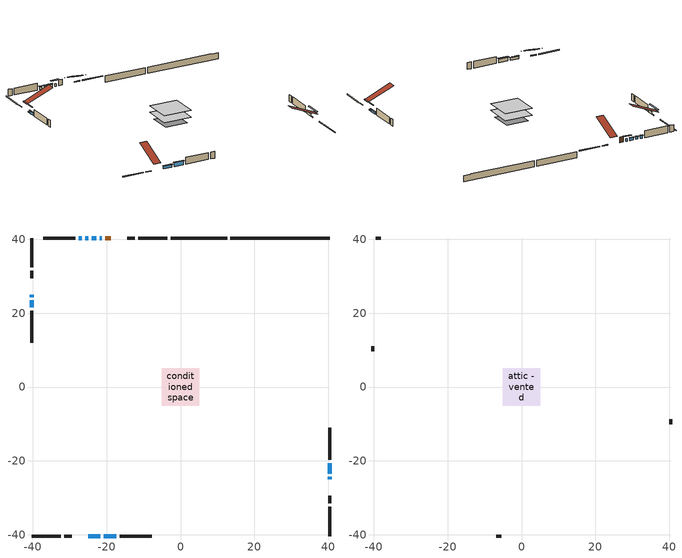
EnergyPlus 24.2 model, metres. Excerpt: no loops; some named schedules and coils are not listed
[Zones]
conditioned space
 floor adiabatic (AdiabaticFloorConstruction): -5.11,-5.11 -5.11,5.11 5.11,5.11 5.11,-5.11 z0.46
 floor foundation (Slab1 construction): -4.06,-4.06 -4.06,4.06 4.06,4.06 4.06,-4.06 z-1.79
 floor foundation (Slab1 construction 1): -3.06,-3.06 -3.06,3.06 3.06,3.06 3.06,-3.06 z-1.79
 wall outside (RimJoist1 construction): -3.55,40.37 -11.44,40.37 / -40.37,-40.37 -32.48,-40.37 / -40.37,40.37 -40.37,32.48 / 40.37,-40.37 40.37,-32.48 z0.46:0.76
 wall outside (RimJoist2 construction): -12.37,40.37 -14.42,40.37 / -31.55,-40.37 -29.5,-40.37 / -40.37,31.55 -40.37,29.5 / 40.37,-31.55 40.37,-29.5 z0.46:0.76
 wall outside (AdiabaticWallConstruction 1): -18.94,40.37 -20.37,40.37 z0.46:2.49
 wall outside (AdiabaticWallConstruction): -21.29,40.37 -21.91,40.37 / -24.98,-40.37 -21.78,-40.37 / -22.83,40.37 -24.05,40.37 / -24.98,40.37 -25.8,40.37 / -26.72,40.37 -27.54,40.37 / -40.37,23.45 -40.37,21.62 z0.46:1.38; -20.86,-40.37 -17.35,-40.37 z0.46:1.83; 40.37,-24.99 40.37,-24.37 / -40.37,24.99 -40.37,24.37 z0.46:0.79; 40.37,-23.45 40.37,-20.65 z0.46:1.21
 wall outside (Wall1 construction): -28.47,40.37 -37.14,40.37 / -16.42,-40.37 -7.75,-40.37 / -40.37,20.69 -40.37,12.01 / 40.37,-19.72 40.37,-11.05 z0.46:2.9
 wall foundation (FoundationWall1 construction): 13.55,40.37,-1.79 13.55,40.37,0.46 37.69,40.37,0.46 37.69,40.37,0.31 40.37,40.37,0.31 40.37,40.37,-1.79
 wall foundation (FoundationWall2 construction): 12.62,40.37 -2.62,40.37 z-1.79:0.46
 window (WindowConstruction 7): -21.29,40.37 -21.9,40.37 z0.46:1.37
 window (WindowConstruction 5): -24.98,-40.37 -21.78,-40.37 z0.46:1.37
 window (WindowConstruction 6): -20.85,-40.37 -17.35,-40.37 z0.46:1.83
 window (WindowConstruction 8): 40.37,-24.98 40.37,-24.37 z0.46:0.79
 window (WindowConstruction 9): -40.37,24.98 -40.37,24.37 z0.46:0.79
 window (WindowConstruction): 40.37,-23.45 40.37,-20.65 z0.46:1.21
 window (WindowConstruction 1): -22.83,40.37 -24.05,40.37 z0.46:1.37
 window (WindowConstruction 2): -24.98,40.37 -25.79,40.37 z0.46:1.37
 window (WindowConstruction 3): -26.72,40.37 -27.54,40.37 z0.46:1.37
 window (WindowConstruction 4): -40.37,23.45 -40.37,21.62 z0.46:1.37
 door (Door): -18.94,40.37 -20.37,40.37 z0.46:2.49
 ceiling adiabatic (AdiabaticFloorConstruction): 5.11,-5.11 5.11,5.11 -5.11,5.11 -5.11,-5.11 z0.46
attic - vented
 floor to conditioned space (Floor1 construction Reversed): -5.11,-5.11 -5.11,5.11 5.11,5.11 5.11,-5.11 z2.9
 wall outside (Wall3 construction): -38.07,40.37 -39.44,40.37 / -6.82,-40.37 -5.45,-40.37 / -40.37,11.08 -40.37,9.72 / 40.37,-10.12 40.37,-8.75 z0.46:2.9
 roof outside (Roof1 construction): -18.01,40.37,2.9 -18.01,30.54,6.99 -15.35,30.54,6.99 -15.35,40.37,2.9; -25.91,-40.37,2.9 -25.91,-30.54,6.99 -28.57,-30.54,6.99 -28.57,-40.37,2.9; -40.37,25.91,2.9 -30.54,25.91,6.99 -30.54,28.57,6.99 -40.37,28.57,2.9; 40.37,-25.91,2.9 30.54,-25.91,6.99 30.54,-28.57,6.99 40.37,-28.57,2.9
shading: -23.12,40.37 -20.08,40.37 -20.08,40.98 -23.12,40.98 z2.59; -21.58,-40.37 -25.19,-40.37 -25.19,-40.78 -21.58,-40.78 z1.58; -17.15,-40.37 -21.06,-40.37 -21.06,-40.78 -17.15,-40.78 z2.03; 40.37,-21.74 40.37,-27.61 40.78,-27.61 40.78,-21.74 z3.42; -40.37,21.74 -40.37,27.61 -40.78,27.61 -40.78,21.74 z3.42; 40.37,-20.45 40.37,-23.65 40.78,-23.65 40.78,-20.45 z1.41; -24.25,40.37 -22.63,40.37 -22.63,40.78 -24.25,40.78 z1.58; -26,40.37 -24.78,40.37 -24.78,40.78 -26,40.78 z1.58; -27.74,40.37 -26.52,40.37 -26.52,40.78 -27.74,40.78 z1.58; -40.37,21.42 -40.37,23.65 -40.78,23.65 -40.78,21.42 z1.58
[Building]
Building 1: Terrain=Suburbs
[Site:Location]
Wiarton AP_ON: Latitude {deg}=44.74; Longitude {deg}=-81.11; Time Zone {hr}=-5; Elevation {m}=222; Keep Site Location Information=Yes
[Site:GroundTemperature:Shallow]
2.94744, 1.01235, 0.85738, 1.77568, 5.46213, 9.13142, 12.3125, 14.3276, 14.4988, 12.8598, 9.75989, 6.20317
[Site:WaterMainsTemperature]
Calculation Method=Schedule; Temperature Schedule=mains temperature schedule
[Material] Roughness=Rough; Thermal Absorptance=0.9
Name | Thickness {m} | Conductivity {W/m-K} | Density {kg/m3} | Specific Heat {J/kg-K} | Solar Absorptance | Visible Absorptance
asphalt or fiberglass shingles | 0.00635 | 0.162714 | 1121.4 | 1465.45 | 0.4 | 0.4
ceiling loosefill ins | 0.169333 | 0.0480833 | 16.02 | 1046.75 | 0.7 | 0.7
ceiling stud and cavity | 0.1397 | 1.03031 | 65.682 | 1177.47 | 0.7 | 0.7
concrete 4.0 in. | 0.1016 | 1.803125 | 2242.8 | 837.4 | 0.7 | 0.7
concrete 8.0 in. | 0.2032 | 1.803125 | 2242.8 | 837.4 | 0.7 | 0.7
door material | 0.04445 | 0.053851 | 512.64 | 1214.23 | 0.7 | 0.7
exterior vertical ins | 0.0221917 | 0.029427 | 32.04 | 1214.23 | 0.7 | 0.7
floor covering | 0.0127 | 0.0433444 | 54.468 | 1339.84 | 0.6 | 0.6
floor rigid ins; wall rigid ins | 0.512978 | 0.029427 | 32.04 | 1214.23 | 0.7 | 0.7
floor stud and cavity | 0.1397 | 1.75129 | 37.0049 | 1207.88 | 0.7 | 0.7
furniture material conditioned space 1 | 0.1524 | 0.115458 | 640.8 | 1214.23 | 0.6 | 0.6
gypsum board | 0.0127 | 0.160291 | 801 | 837.4 | 0.6 | 0.6
gypsum board 1 | 0.0127 | 0.160291 | 801 | 837.4 | 0.7 | 0.7
osb sheathing 0.5 in. | 0.0127 | 0.115458 | 512.64 | 1214.23 | 0.7 | 0.7
osb sheathing 0.75 in. | 0.01905 | 0.115458 | 512.64 | 1214.23 | 0.7 | 0.7
osb sheathing 2.0 in. | 0.0508 | 0.115458 | 512.64 | 1214.23 | 0.7 | 0.7
rim joist stud and cavity | 0.0508 | 0.0294815 | 125.044 | 1163.47 | 0.6 | 0.6
rim joist stud and cavity 1 | 0.0508 | 0.0296025 | 125.044 | 1163.47 | 0.6 | 0.6
wall stud and cavity | 0.1397 | 0.158996 | 139.0536 | 1170.24 | 0.7 | 0.7
wall stud and cavity 1 | 0.0889 | 6.9971 | 50.32683 | 1063.81 | 0.6 | 0.6
wall stud and cavity 2 | 0.0889 | 0.380278 | 52.3479 | 1209.89 | 0.7 | 0.7
wall stud and cavity 3 | 0.0889 | 0.391764 | 83.0341 | 1211.67 | 0.7 | 0.7
wood siding | 0.0254 | 0.102417 | 544.68 | 1172.36 | 0.4 | 0.4
wood siding 1 | 0.00254 | 0.102417 | 544.68 | 1172.36 | 0.4 | 0.4
wood siding 2; wood siding 3; wood siding 4 | 0.0254 | 0.102417 | 544.68 | 1172.36 | 0.7 | 0.7
[WindowMaterial:SimpleGlazingSystem]
Name | U-Factor {W/m2-K} | Solar Heat Gain Coefficient
WindowMaterial | 2.97868 | 0.61
WindowMaterial 1 | 1.887935 | 0.53
WindowMaterial 2 | 2.14572 | 0.46
WindowMaterial 3 | 2.95767 | 0.63
WindowMaterial 4 | 2.95767 | 0.53
WindowMaterial 5 | 2.04408 | 0.53
WindowMaterial 6 | 2.83843 | 0.53
WindowMaterial 7 | 6.74774 | 0.74
WindowMaterial 8 | 4.391933 | 0.49
[Construction]
AdiabaticFloorConstruction: floor stud and cavity, floor rigid ins, osb sheathing 0.75 in., floor covering
AdiabaticWallConstruction: wood siding 3, wall rigid ins, wall stud and cavity 2, gypsum board
AdiabaticWallConstruction 1: wood siding 4, wall rigid ins, wall stud and cavity 2, gypsum board
Door: door material
Floor1 construction Reversed: gypsum board, ceiling stud and cavity, ceiling loosefill ins
FoundationWall1 construction: concrete 8.0 in.
FoundationWall2 construction: concrete 8.0 in., gypsum board 1
furniture construction conditioned space 1: furniture material conditioned space 1
PartitionWallConstruction: gypsum board, wall stud and cavity 3, gypsum board
RimJoist1 construction: wood siding 2, osb sheathing 2.0 in., rim joist stud and cavity
RimJoist2 construction: wood siding 2, osb sheathing 2.0 in., rim joist stud and cavity 1
Roof1 construction: asphalt or fiberglass shingles
Slab1 construction; Slab1 construction 1: concrete 4.0 in.
Wall1 construction: wood siding, osb sheathing 0.5 in., wall stud and cavity, gypsum board
Wall3 construction: wood siding 1, wall stud and cavity 1
WindowConstruction: WindowMaterial
WindowConstruction 1: WindowMaterial 1
WindowConstruction 2: WindowMaterial 2
WindowConstruction 3: WindowMaterial 3
WindowConstruction 4: WindowMaterial 4
WindowConstruction 5: WindowMaterial 5
WindowConstruction 6: WindowMaterial 6
WindowConstruction 7: WindowMaterial 7
WindowConstruction 8; WindowConstruction 9: WindowMaterial 8
[Zone] Multiplier=1; Part of Total Floor Area=Yes
Name | Volume {m3}
attic - vented | 68.4975
conditioned space | 515.1
[Space]
Name | Zone | Volume {m3}
attic - vented 1 | attic - vented | 68.4975
conditioned space 1 | conditioned space | 515.1
[ZoneInfiltration:EffectiveLeakageArea]
infil attic - vented 1: Zone or Space=attic - vented 1; Schedule=Always On Discrete; Effective Air Leakage Area {cm2}=4400.84; Stack Coefficient=0.000454159; Wind Coefficient=1.43987e-05
[ZoneMixing]
whole house fan mix: Zone or Space=attic - vented; Schedule=Always On Continuous; Design Flow Rate Calculation Method=Flow/Zone; Design Flow Rate {m3/s}=0; Source Zone or Space=conditioned space
[SurfaceProperty:ExposedFoundationPerimeter] Exposed Perimeter Calculation Method=TotalExposedPerimeter
Name | Total Exposed Perimeter {m}
Slab1 | 26.822
Slab1 1 | 15.24
[InternalMass] Zone or ZoneList=conditioned space; Space or SpaceList=conditioned space 1
Name | Construction | Surface Area {m2}
furniture mass conditioned space 1 | furniture construction conditioned space 1 | 83.0881
partition wall mass | PartitionWallConstruction | 207.72
[Lights]
interior lighting: Zone or ZoneList or Space or SpaceList=conditioned space 1; Schedule=interior lighting schedule; Design Level Calculation Method=LightingLevel; Lighting Level {W}=343.2; Return Air Fraction=0; Fraction Radiant=0.6; Fraction Visible=0.2; Fraction Replaceable=1
[People]
occupants: Zone or ZoneList or Space or SpaceList=conditioned space 1; Number of People Schedule=occupants schedule; Number of People Calculation Method=People; Number of People=3; Fraction Radiant=0.314171; Sensible Heat Fraction=0.56303; Activity Level Schedule=occupants activity schedule; Carbon Dioxide Generation Rate {m3/s-W}=0; Enable ASHRAE 55 Comfort Warnings=No; Mean Radiant Temperature Calculation Type=EnclosureAveraged
[ElectricEquipment] Zone or ZoneList or Space or SpaceList=conditioned space 1; Design Level Calculation Method=EquipmentLevel
Name | Schedule | Design Level {W} | Fraction Latent | Fraction Radiant | Fraction Lost
clothes dryer | clothes dryer schedule | 140.772 | 0.015 | 0.081 | 0.85
clothes washer | clothes washer schedule | 32.1985 | 0.03 | 0.162 | 0.7
cooking range | cooking range schedule | 215.147 | 0.08 | 0.432 | 0.2
dishwasher | dishwasher schedule | 66.8632 | 0.3 | 0.18 | 0.4
fridge | fridge schedule | 72.9452 | 0 | 0.6 | 0
mech vent house fan | mech vent house fan schedule | 0 | 0 | 0 | 1
mech vent house fan cfis | mech vent house fan cfis schedule | 0 | 0 | 0 | 0
misc plug loads | misc plug loads schedule | 494.7 | 0.045 | 0.513 | 0.1
whole house fan | Always On Discrete | 0 | 0 | 0 | 1
[OtherEquipment] Zone or ZoneList or Space or SpaceList=conditioned space 1; Design Level Calculation Method=EquipmentLevel
Name | Fuel Type | Schedule | Design Level {W} | Fraction Latent | Fraction Radiant | Fraction Lost
clothes dryer 1 | Electricity | clothes dryer schedule | 0 | 0.015 | 0.081 | 0.85
cooking range 1 | Electricity | cooking range schedule | 0 | 0.08 | 0.432 | 0.2
general water use latent | None | general water use schedule | 62.594 | 1 | 0 | 0
general water use sensible | None | general water use schedule | -61.6891 | 0 | 0.6 | 0
mech vent house fan latent load | None | Always On Discrete | 0 | 1 | 0 | 0
mech vent house fan sensible load | None | Always On Discrete | 0 | 0 | 0 | 0
water heater energy adjustment1 | Electricity | Always On Discrete | 0.01 | 0 | 0 | 1
[ZoneInfiltration:DesignFlowRate] Zone or ZoneList or Space or SpaceList=conditioned space 1; Schedule=Always On Discrete; Design Flow Rate Calculation Method=Flow/Zone; Design Flow Rate {m3/s}=0
infil flow; natural vent flow; whole house fan flow
[ZoneControl:Thermostat]
conditioned space Thermostat: Zone or ZoneList=conditioned space; Control Type Schedule=conditioned space Thermostat Schedule; Control 1=conditioned space temperature setpoint; Temperature Difference Between Cutout And Setpoint {deltaC}=0
[ThermostatSetpoint:DualSetpoint]
conditioned space temperature setpoint: Heating Setpoint Temperature Schedule=heating setpoint; Cooling Setpoint Temperature Schedule=cooling setpoint
[AirLoopHVAC:UnitarySystem]
unit heater unitary system: Control Type=Load; Controlling Zone or Thermostat Location=conditioned space; Dehumidification Control Type=None; Availability Schedule=Always On Discrete; Supply Fan=unit heater supply fan; Fan Placement=BlowThrough; Supply Air Fan Operating Mode Schedule=unit heater auto fan schedule; Heating Coil=unit heater htg coil; DX Heating Coil Sizing Ratio=1; Use DOAS DX Cooling Coil=No; Minimum Supply Air Temperature {C}=2; Latent Load Control=SensibleOnlyLoadControl; Cooling Supply Air Flow Rate Method=None; Heating Supply Air Flow Rate Method=SupplyAirFlowRate; Heating Supply Air Flow Rate {m3/s}=0.00141584; No Load Supply Air Flow Rate Method=SupplyAirFlowRate; No Load Supply Air Flow Rate {m3/s}=0; No Load Supply Air Flow Rate Control Set To Low Speed=Yes; Maximum Supply Air Temperature {C}=48.8889; Maximum Outdoor Dry-Bulb Temperature for Supplemental Heater Operation {C}=21; Ancillary On-Cycle Electric Power {W}=0; Ancillary Off-Cycle Electric Power {W}=0
[Zone equipment]
conditioned space: electric baseboard, unit heater unitary system
[Foundation:Kiva] Initial Indoor Air Temperature {C}=18; Wall Height Above Grade {m}=0.460004; Wall Depth Below Slab {m}=0.2032
Name | Custom Block Material Name 1 | Custom Block Depth 1 {m} | Custom Block X Position 1 {m} | Custom Block Z Position 1 {m}
Foundation Kiva 1
Foundation Kiva 2 | exterior vertical ins | 2.25 | 0.2159 | 0
[Foundation:Kiva:Settings]
Soil Conductivity {W/m-K}=0.849921; Soil Density {kg/m3}=1842.3; Soil Specific Heat {J/kg-K}=418.7; Ground Solar Absorptivity=0.9; Ground Thermal Absorptivity=0.9; Ground Surface Roughness {m}=0.03; Far-Field Width {m}=40; Deep-Ground Boundary Condition=ZeroFlux; Deep-Ground Depth {m}=40; Minimum Cell Dimension {m}=0.2; Maximum Cell Growth Coefficient=3; Simulation Timestep=Timestep
[Exterior:Lights]
exterior lighting: Schedule=exterior lighting schedule; Design Level {W}=75.6
[EnergyManagementSystem:Sensor] Output:Variable or Output:Meter Index Key=conditioned space
Name | Output:Variable or Output:Meter
conditioned_space_clg_unmet_s | Zone Cooling Setpoint Not Met Time
conditioned_space_htg_unmet_s | Zone Heating Setpoint Not Met Time
fridge_tin_s; tin_s; tin_s_1 | Zone Mean Air Temperature
tout_s | Zone Outdoor Air Drybulb Temperature
win_s | Zone Air Humidity Ratio
[Schedule:Constant]
Name | Hourly Value
Always On Continuous; mech vent house fan schedule; mech vent house fan cfis schedule; Always On Discrete | 1
occupants activity schedule | 117.228
fridge schedule; unit heater auto fan schedule | 0
[Schedule:Week:Daily]
interior lighting schedule Week Rule - Jan1-Jan27: interior lighting schedule day, interior lighting schedule day, interior lighting schedule day, interior lighting schedule day, interior lighting schedule day, interior lighting schedule day, interior lighting schedule day, interior lighting schedule default day, interior lighting schedule default day, interior lighting schedule default day, interior lighting schedule default day, interior lighting schedule default day
interior lighting schedule Week Rule - Jan28-Feb3: interior lighting schedule day, interior lighting schedule day, interior lighting schedule day, interior lighting schedule day, interior lighting schedule day 1, interior lighting schedule day 1, interior lighting schedule day 1, interior lighting schedule default day, interior lighting schedule default day, interior lighting schedule default day, interior lighting schedule default day, interior lighting schedule default day
interior lighting schedule Week Rule - Feb4-Feb24: interior lighting schedule day 1, interior lighting schedule day 1, interior lighting schedule day 1, interior lighting schedule day 1, interior lighting schedule day 1, interior lighting schedule day 1, interior lighting schedule day 1, interior lighting schedule default day, interior lighting schedule default day, interior lighting schedule default day, interior lighting schedule default day, interior lighting schedule default day
interior lighting schedule Week Rule - Feb25-Mar3: interior lighting schedule day 1, interior lighting schedule day 1, interior lighting schedule day 1, interior lighting schedule day 1, interior lighting schedule day 2, interior lighting schedule day 2, interior lighting schedule day 2, interior lighting schedule default day, interior lighting schedule default day, interior lighting schedule default day, interior lighting schedule default day, interior lighting schedule default day
interior lighting schedule Week Rule - Mar4-Mar31: interior lighting schedule day 2, interior lighting schedule day 2, interior lighting schedule day 2, interior lighting schedule day 2, interior lighting schedule day 2, interior lighting schedule day 2, interior lighting schedule day 2, interior lighting schedule default day, interior lighting schedule default day, interior lighting schedule default day, interior lighting schedule default day, interior lighting schedule default day
interior lighting schedule Week Rule - Apr1-Apr28: interior lighting schedule day 3, interior lighting schedule day 3, interior lighting schedule day 3, interior lighting schedule day 3, interior lighting schedule day 3, interior lighting schedule day 3, interior lighting schedule day 3, interior lighting schedule default day, interior lighting schedule default day, interior lighting schedule default day, interior lighting schedule default day, interior lighting schedule default day
interior lighting schedule Week Rule - Apr29-May5: interior lighting schedule day 3, interior lighting schedule day 3, interior lighting schedule day 4, interior lighting schedule day 4, interior lighting schedule day 4, interior lighting schedule day 4, interior lighting schedule day 4, interior lighting schedule default day, interior lighting schedule default day, interior lighting schedule default day, interior lighting schedule default day, interior lighting schedule default day
interior lighting schedule Week Rule - May6-May26: interior lighting schedule day 4, interior lighting schedule day 4, interior lighting schedule day 4, interior lighting schedule day 4, interior lighting schedule day 4, interior lighting schedule day 4, interior lighting schedule day 4, interior lighting schedule default day, interior lighting schedule default day, interior lighting schedule default day, interior lighting schedule default day, interior lighting schedule default day
interior lighting schedule Week Rule - May27-Jun2: interior lighting schedule day 4, interior lighting schedule day 4, interior lighting schedule day 4, interior lighting schedule day 4, interior lighting schedule day 4, interior lighting schedule day 5, interior lighting schedule day 5, interior lighting schedule default day, interior lighting schedule default day, interior lighting schedule default day, interior lighting schedule default day, interior lighting schedule default day
interior lighting schedule Week Rule - Jun3-Jun30: interior lighting schedule day 5, interior lighting schedule day 5, interior lighting schedule day 5, interior lighting schedule day 5, interior lighting schedule day 5, interior lighting schedule day 5, interior lighting schedule day 5, interior lighting schedule default day, interior lighting schedule default day, interior lighting schedule default day, interior lighting schedule default day, interior lighting schedule default day
interior lighting schedule Week Rule - Jul1-Jul28: interior lighting schedule day 6, interior lighting schedule day 6, interior lighting schedule day 6, interior lighting schedule day 6, interior lighting schedule day 6, interior lighting schedule day 6, interior lighting schedule day 6, interior lighting schedule default day, interior lighting schedule default day, interior lighting schedule default day, interior lighting schedule default day, interior lighting schedule default day
interior lighting schedule Week Rule - Jul29-Aug4: interior lighting schedule day 6, interior lighting schedule day 6, interior lighting schedule day 6, interior lighting schedule day 7, interior lighting schedule day 7, interior lighting schedule day 7, interior lighting schedule day 7, interior lighting schedule default day, interior lighting schedule default day, interior lighting schedule default day, interior lighting schedule default day, interior lighting schedule default day
interior lighting schedule Week Rule - Aug5-Aug25: interior lighting schedule day 7, interior lighting schedule day 7, interior lighting schedule day 7, interior lighting schedule day 7, interior lighting schedule day 7, interior lighting schedule day 7, interior lighting schedule day 7, interior lighting schedule default day, interior lighting schedule default day, interior lighting schedule default day, interior lighting schedule default day, interior lighting schedule default day
interior lighting schedule Week Rule - Aug26-Sep1: interior lighting schedule day 7, interior lighting schedule day 7, interior lighting schedule day 7, interior lighting schedule day 7, interior lighting schedule day 7, interior lighting schedule day 7, interior lighting schedule day 8, interior lighting schedule default day, interior lighting schedule default day, interior lighting schedule default day, interior lighting schedule default day, interior lighting schedule default day
interior lighting schedule Week Rule - Sep2-Sep29: interior lighting schedule day 8, interior lighting schedule day 8, interior lighting schedule day 8, interior lighting schedule day 8, interior lighting schedule day 8, interior lighting schedule day 8, interior lighting schedule day 8, interior lighting schedule default day, interior lighting schedule default day, interior lighting schedule default day, interior lighting schedule default day, interior lighting schedule default day
interior lighting schedule Week Rule - Sep30-Oct6: interior lighting schedule day 8, interior lighting schedule day 9, interior lighting schedule day 9, interior lighting schedule day 9, interior lighting schedule day 9, interior lighting schedule day 9, interior lighting schedule day 9, interior lighting schedule default day, interior lighting schedule default day, interior lighting schedule default day, interior lighting schedule default day, interior lighting schedule default day
interior lighting schedule Week Rule - Oct7-Oct27: interior lighting schedule day 9, interior lighting schedule day 9, interior lighting schedule day 9, interior lighting schedule day 9, interior lighting schedule day 9, interior lighting schedule day 9, interior lighting schedule day 9, interior lighting schedule default day, interior lighting schedule default day, interior lighting schedule default day, interior lighting schedule default day, interior lighting schedule default day
interior lighting schedule Week Rule - Oct28-Nov3: interior lighting schedule day 9, interior lighting schedule day 9, interior lighting schedule day 9, interior lighting schedule day 9, interior lighting schedule day 10, interior lighting schedule day 10, interior lighting schedule day 10, interior lighting schedule default day, interior lighting schedule default day, interior lighting schedule default day, interior lighting schedule default day, interior lighting schedule default day
interior lighting schedule Week Rule - Nov4-Nov24: interior lighting schedule day 10, interior lighting schedule day 10, interior lighting schedule day 10, interior lighting schedule day 10, interior lighting schedule day 10, interior lighting schedule day 10, interior lighting schedule day 10, interior lighting schedule default day, interior lighting schedule default day, interior lighting schedule default day, interior lighting schedule default day, interior lighting schedule default day
interior lighting schedule Week Rule - Nov25-Dec1: interior lighting schedule day 10, interior lighting schedule day 10, interior lighting schedule day 10, interior lighting schedule day 10, interior lighting schedule day 10, interior lighting schedule day 10, interior lighting schedule day 11, interior lighting schedule default day, interior lighting schedule default day, interior lighting schedule default day, interior lighting schedule default day, interior lighting schedule default day
interior lighting schedule Week Rule - Dec2-Dec31: interior lighting schedule day 11, interior lighting schedule day 11, interior lighting schedule day 11, interior lighting schedule day 11, interior lighting schedule day 11, interior lighting schedule day 11, interior lighting schedule day 11, interior lighting schedule default day, interior lighting schedule default day, interior lighting schedule default day, interior lighting schedule default day, interior lighting schedule default day
occupants schedule Week Rule - Jan1-Dec31: occupants schedule day, occupants schedule day, occupants schedule day, occupants schedule day, occupants schedule day, occupants schedule day, occupants schedule day, occupants schedule default day, occupants schedule default day, occupants schedule default day, occupants schedule default day, occupants schedule default day
clothes dryer schedule Week Rule - Jan1-Dec31: clothes dryer schedule day, clothes dryer schedule day, clothes dryer schedule day, clothes dryer schedule day, clothes dryer schedule day, clothes dryer schedule day, clothes dryer schedule day, clothes dryer schedule default day, clothes dryer schedule default day, clothes dryer schedule default day, clothes dryer schedule default day, clothes dryer schedule default day
clothes washer schedule Week Rule - Jan1-Dec31: clothes washer schedule day, clothes washer schedule day, clothes washer schedule day, clothes washer schedule day, clothes washer schedule day, clothes washer schedule day, clothes washer schedule day, clothes washer schedule default day, clothes washer schedule default day, clothes washer schedule default day, clothes washer schedule default day, clothes washer schedule default day
cooking range schedule Week Rule - Jan1-Dec31: cooking range schedule day, cooking range schedule day, cooking range schedule day, cooking range schedule day, cooking range schedule day, cooking range schedule day, cooking range schedule day, cooking range schedule default day, cooking range schedule default day, cooking range schedule default day, cooking range schedule default day, cooking range schedule default day
dishwasher schedule Week Rule - Jan1-Dec31: dishwasher schedule day, dishwasher schedule day, dishwasher schedule day, dishwasher schedule day, dishwasher schedule day, dishwasher schedule day, dishwasher schedule day, dishwasher schedule default day, dishwasher schedule default day, dishwasher schedule default day, dishwasher schedule default day, dishwasher schedule default day
misc plug loads schedule Week Rule - Jan1-Dec31: misc plug loads schedule day, misc plug loads schedule day, misc plug loads schedule day, misc plug loads schedule day, misc plug loads schedule day, misc plug loads schedule day, misc plug loads schedule day, misc plug loads schedule default day, misc plug loads schedule default day, misc plug loads schedule default day, misc plug loads schedule default day, misc plug loads schedule default day
general water use schedule Week Rule - Jan1-Dec31: general water use schedule day, general water use schedule day, general water use schedule day, general water use schedule day, general water use schedule day, general water use schedule day, general water use schedule day, general water use schedule default day, general water use schedule default day, general water use schedule default day, general water use schedule default day, general water use schedule default day
exterior lighting schedule Week Rule - Jan1-Jan27: exterior lighting schedule day, exterior lighting schedule day, exterior lighting schedule day, exterior lighting schedule day, exterior lighting schedule day, exterior lighting schedule day, exterior lighting schedule day, exterior lighting schedule default day, exterior lighting schedule default day, exterior lighting schedule default day, exterior lighting schedule default day, exterior lighting schedule default day
exterior lighting schedule Week Rule - Jan28-Feb3: exterior lighting schedule day, exterior lighting schedule day, exterior lighting schedule day, exterior lighting schedule day, exterior lighting schedule day 1, exterior lighting schedule day 1, exterior lighting schedule day 1, exterior lighting schedule default day, exterior lighting schedule default day, exterior lighting schedule default day, exterior lighting schedule default day, exterior lighting schedule default day
exterior lighting schedule Week Rule - Feb4-Feb24: exterior lighting schedule day 1, exterior lighting schedule day 1, exterior lighting schedule day 1, exterior lighting schedule day 1, exterior lighting schedule day 1, exterior lighting schedule day 1, exterior lighting schedule day 1, exterior lighting schedule default day, exterior lighting schedule default day, exterior lighting schedule default day, exterior lighting schedule default day, exterior lighting schedule default day
exterior lighting schedule Week Rule - Feb25-Mar3: exterior lighting schedule day 1, exterior lighting schedule day 1, exterior lighting schedule day 1, exterior lighting schedule day 1, exterior lighting schedule day 2, exterior lighting schedule day 2, exterior lighting schedule day 2, exterior lighting schedule default day, exterior lighting schedule default day, exterior lighting schedule default day, exterior lighting schedule default day, exterior lighting schedule default day
exterior lighting schedule Week Rule - Mar4-Mar31: exterior lighting schedule day 2, exterior lighting schedule day 2, exterior lighting schedule day 2, exterior lighting schedule day 2, exterior lighting schedule day 2, exterior lighting schedule day 2, exterior lighting schedule day 2, exterior lighting schedule default day, exterior lighting schedule default day, exterior lighting schedule default day, exterior lighting schedule default day, exterior lighting schedule default day
exterior lighting schedule Week Rule - Apr1-Apr28: exterior lighting schedule day 3, exterior lighting schedule day 3, exterior lighting schedule day 3, exterior lighting schedule day 3, exterior lighting schedule day 3, exterior lighting schedule day 3, exterior lighting schedule day 3, exterior lighting schedule default day, exterior lighting schedule default day, exterior lighting schedule default day, exterior lighting schedule default day, exterior lighting schedule default day
exterior lighting schedule Week Rule - Apr29-May5: exterior lighting schedule day 3, exterior lighting schedule day 3, exterior lighting schedule day 4, exterior lighting schedule day 4, exterior lighting schedule day 4, exterior lighting schedule day 4, exterior lighting schedule day 4, exterior lighting schedule default day, exterior lighting schedule default day, exterior lighting schedule default day, exterior lighting schedule default day, exterior lighting schedule default day
exterior lighting schedule Week Rule - May6-May26: exterior lighting schedule day 4, exterior lighting schedule day 4, exterior lighting schedule day 4, exterior lighting schedule day 4, exterior lighting schedule day 4, exterior lighting schedule day 4, exterior lighting schedule day 4, exterior lighting schedule default day, exterior lighting schedule default day, exterior lighting schedule default day, exterior lighting schedule default day, exterior lighting schedule default day
exterior lighting schedule Week Rule - May27-Jun2: exterior lighting schedule day 4, exterior lighting schedule day 4, exterior lighting schedule day 4, exterior lighting schedule day 4, exterior lighting schedule day 4, exterior lighting schedule day 5, exterior lighting schedule day 5, exterior lighting schedule default day, exterior lighting schedule default day, exterior lighting schedule default day, exterior lighting schedule default day, exterior lighting schedule default day
exterior lighting schedule Week Rule - Jun3-Jun30: exterior lighting schedule day 5, exterior lighting schedule day 5, exterior lighting schedule day 5, exterior lighting schedule day 5, exterior lighting schedule day 5, exterior lighting schedule day 5, exterior lighting schedule day 5, exterior lighting schedule default day, exterior lighting schedule default day, exterior lighting schedule default day, exterior lighting schedule default day, exterior lighting schedule default day
exterior lighting schedule Week Rule - Jul1-Jul28: exterior lighting schedule day 6, exterior lighting schedule day 6, exterior lighting schedule day 6, exterior lighting schedule day 6, exterior lighting schedule day 6, exterior lighting schedule day 6, exterior lighting schedule day 6, exterior lighting schedule default day, exterior lighting schedule default day, exterior lighting schedule default day, exterior lighting schedule default day, exterior lighting schedule default day
exterior lighting schedule Week Rule - Jul29-Aug4: exterior lighting schedule day 6, exterior lighting schedule day 6, exterior lighting schedule day 6, exterior lighting schedule day 7, exterior lighting schedule day 7, exterior lighting schedule day 7, exterior lighting schedule day 7, exterior lighting schedule default day, exterior lighting schedule default day, exterior lighting schedule default day, exterior lighting schedule default day, exterior lighting schedule default day
exterior lighting schedule Week Rule - Aug5-Aug25: exterior lighting schedule day 7, exterior lighting schedule day 7, exterior lighting schedule day 7, exterior lighting schedule day 7, exterior lighting schedule day 7, exterior lighting schedule day 7, exterior lighting schedule day 7, exterior lighting schedule default day, exterior lighting schedule default day, exterior lighting schedule default day, exterior lighting schedule default day, exterior lighting schedule default day
exterior lighting schedule Week Rule - Aug26-Sep1: exterior lighting schedule day 7, exterior lighting schedule day 7, exterior lighting schedule day 7, exterior lighting schedule day 7, exterior lighting schedule day 7, exterior lighting schedule day 7, exterior lighting schedule day 8, exterior lighting schedule default day, exterior lighting schedule default day, exterior lighting schedule default day, exterior lighting schedule default day, exterior lighting schedule default day
exterior lighting schedule Week Rule - Sep2-Sep29: exterior lighting schedule day 8, exterior lighting schedule day 8, exterior lighting schedule day 8, exterior lighting schedule day 8, exterior lighting schedule day 8, exterior lighting schedule day 8, exterior lighting schedule day 8, exterior lighting schedule default day, exterior lighting schedule default day, exterior lighting schedule default day, exterior lighting schedule default day, exterior lighting schedule default day
exterior lighting schedule Week Rule - Sep30-Oct6: exterior lighting schedule day 8, exterior lighting schedule day 9, exterior lighting schedule day 9, exterior lighting schedule day 9, exterior lighting schedule day 9, exterior lighting schedule day 9, exterior lighting schedule day 9, exterior lighting schedule default day, exterior lighting schedule default day, exterior lighting schedule default day, exterior lighting schedule default day, exterior lighting schedule default day
exterior lighting schedule Week Rule - Oct7-Oct27: exterior lighting schedule day 9, exterior lighting schedule day 9, exterior lighting schedule day 9, exterior lighting schedule day 9, exterior lighting schedule day 9, exterior lighting schedule day 9, exterior lighting schedule day 9, exterior lighting schedule default day, exterior lighting schedule default day, exterior lighting schedule default day, exterior lighting schedule default day, exterior lighting schedule default day
[Schedule:Year]
interior lighting schedule: interior lighting schedule Week Rule - Jan1-Jan27, 1, 1, 1, 27, interior lighting schedule Week Rule - Jan28-Feb3, 1, 28, 2, 3, interior lighting schedule Week Rule - Feb4-Feb24, 2, 4, 2, 24, interior lighting schedule Week Rule - Feb25-Mar3, 2, 25, 3, 3, interior lighting schedule Week Rule - Mar4-Mar31, 3, 4, 3, 31, interior lighting schedule Week Rule - Apr1-Apr28, 4, 1, 4, 28, interior lighting schedule Week Rule - Apr29-May5, 4, 29, 5, 5, interior lighting schedule Week Rule - May6-May26, 5, 6, 5, 26, interior lighting schedule Week Rule - May27-Jun2, 5, 27, 6, 2, interior lighting schedule Week Rule - Jun3-Jun30, 6, 3, 6, 30, interior lighting schedule Week Rule - Jul1-Jul28, 7, 1, 7, 28, interior lighting schedule Week Rule - Jul29-Aug4, 7, 29, 8, 4, interior lighting schedule Week Rule - Aug5-Aug25, 8, 5, 8, 25, interior lighting schedule Week Rule - Aug26-Sep1, 8, 26, 9, 1, interior lighting schedule Week Rule - Sep2-Sep29, 9, 2, 9, 29, interior lighting schedule Week Rule - Sep30-Oct6, 9, 30, 10, 6, interior lighting schedule Week Rule - Oct7-Oct27, 10, 7, 10, 27, interior lighting schedule Week Rule - Oct28-Nov3, 10, 28, 11, 3, interior lighting schedule Week Rule - Nov4-Nov24, 11, 4, 11, 24, interior lighting schedule Week Rule - Nov25-Dec1, 11, 25, 12, 1, interior lighting schedule Week Rule - Dec2-Dec31, 12, 2, 12, 31
occupants schedule: occupants schedule Week Rule - Jan1-Dec31, 1, 1, 12, 31
clothes dryer schedule: clothes dryer schedule Week Rule - Jan1-Dec31, 1, 1, 12, 31
clothes washer schedule: clothes washer schedule Week Rule - Jan1-Dec31, 1, 1, 12, 31
cooking range schedule: cooking range schedule Week Rule - Jan1-Dec31, 1, 1, 12, 31
dishwasher schedule: dishwasher schedule Week Rule - Jan1-Dec31, 1, 1, 12, 31
misc plug loads schedule: misc plug loads schedule Week Rule - Jan1-Dec31, 1, 1, 12, 31
general water use schedule: general water use schedule Week Rule - Jan1-Dec31, 1, 1, 12, 31
exterior lighting schedule: exterior lighting schedule Week Rule - Jan1-Jan27, 1, 1, 1, 27, exterior lighting schedule Week Rule - Jan28-Feb3, 1, 28, 2, 3, exterior lighting schedule Week Rule - Feb4-Feb24, 2, 4, 2, 24, exterior lighting schedule Week Rule - Feb25-Mar3, 2, 25, 3, 3, exterior lighting schedule Week Rule - Mar4-Mar31, 3, 4, 3, 31, exterior lighting schedule Week Rule - Apr1-Apr28, 4, 1, 4, 28, exterior lighting schedule Week Rule - Apr29-May5, 4, 29, 5, 5, exterior lighting schedule Week Rule - May6-May26, 5, 6, 5, 26, exterior lighting schedule Week Rule - May27-Jun2, 5, 27, 6, 2, exterior lighting schedule Week Rule - Jun3-Jun30, 6, 3, 6, 30, exterior lighting schedule Week Rule - Jul1-Jul28, 7, 1, 7, 28, exterior lighting schedule Week Rule - Jul29-Aug4, 7, 29, 8, 4, exterior lighting schedule Week Rule - Aug5-Aug25, 8, 5, 8, 25, exterior lighting schedule Week Rule - Aug26-Sep1, 8, 26, 9, 1, exterior lighting schedule Week Rule - Sep2-Sep29, 9, 2, 9, 29, exterior lighting schedule Week Rule - Sep30-Oct6, 9, 30, 10, 6, exterior lighting schedule Week Rule - Oct7-Oct27, 10, 7, 10, 27, exterior lighting schedule Week Rule - Oct28-Nov3, 10, 28, 11, 3, exterior lighting schedule Week Rule - Nov4-Nov24, 11, 4, 11, 24, exterior lighting schedule Week Rule - Nov25-Dec1, 11, 25, 12, 1, exterior lighting schedule Week Rule - Dec2-Dec31, 12, 2, 12, 31
[Schedule:Compact]
conditioned space Thermostat Schedule: Through: 12/31, For: AllDays, Until: 24:00, 4
mains temperature schedule: Through: 01/01, For: AllDays, Until: 24:00, 7.25167, Through: 01/02, For: AllDays, Until: 24:00, 7.18611, Through: 01/03, For: AllDays, Until: 24:00, 7.12167, Through: 01/04, For: AllDays, Until: 24:00, 7.05833, Through: 01/05, For: AllDays, Until: 24:00, 6.99667, Through: 01/06, For: AllDays, Until: 24:00, 6.93556, Through: 01/07, For: AllDays, Until: 24:00, 6.87611, Through: 01/08, For: AllDays, Until: 24:00, 6.81722, Through: 01/09, For: AllDays, Until: 24:00, 6.76, Through: 01/10, For: AllDays, Until: 24:00, 6.70389, Through: 01/11, For: AllDays, Until: 24:00, 6.64889, Through: 01/12, For: AllDays, Until: 24:00, 6.595, Through: 01/13, For: AllDays, Until: 24:00, 6.54278, Through: 01/14, For: AllDays, Until: 24:00, 6.49111, Through: 01/15, For: AllDays, Until: 24:00, 6.44167, Through: 01/16, For: AllDays, Until: 24:00, 6.39278, Through: 01/17, For: AllDays, Until: 24:00, 6.34556, Through: 01/18, For: AllDays, Until: 24:00, 6.29944, Through: 01/19, For: AllDays, Until: 24:00, 6.255, Through: 01/20, For: AllDays, Until: 24:00, 6.21167, Through: 01/21, For: AllDays, Until: 24:00, 6.17, Through: 01/22, For: AllDays, Until: 24:00, 6.12944, Through: 01/23, For: AllDays, Until: 24:00, 6.09056, Through: 01/24, For: AllDays, Until: 24:00, 6.05278, Through: 01/25, For: AllDays, Until: 24:00, 6.01667, Through: 01/26, For: AllDays, Until: 24:00, 5.98167, Through: 01/27, For: AllDays, Until: 24:00, 5.94833, Through: 01/28, For: AllDays, Until: 24:00, 5.91611, Through: 01/29, For: AllDays, Until: 24:00, 5.88611, Through: 01/30, For: AllDays, Until: 24:00, 5.85667, Through: 01/31, For: AllDays, Until: 24:00, 5.82944, Through: 02/01, For: AllDays, Until: 24:00, 5.80333, Through: 02/02, For: AllDays, Until: 24:00, 5.77889, Through: 02/03, For: AllDays, Until: 24:00, 5.75556, Through: 02/04, For: AllDays, Until: 24:00, 5.73444, Through: 02/05, For: AllDays, Until: 24:00, 5.71444, Through: 02/06, For: AllDays, Until: 24:00, 5.69556, Through: 02/07, For: AllDays, Until: 24:00, 5.67889, Through: 02/08, For: AllDays, Until: 24:00, 5.66333, Through: 02/09, For: AllDays, Until: 24:00, 5.64944, Through: 02/10, For: AllDays, Until: 24:00, 5.63722, Through: 02/11, For: AllDays, Until: 24:00, 5.62611, Through: 02/12, For: AllDays, Until: 24:00, 5.61667, Through: 02/13, For: AllDays, Until: 24:00, 5.60944, Through: 02/14, For: AllDays, Until: 24:00, 5.60278, Through: 02/15, For: AllDays, Until: 24:00, 5.59833, Through: 02/16, For: AllDays, Until: 24:00, 5.59556, Through: 02/17, For: AllDays, Until: 24:00, 5.59389, Through: 02/18, For: AllDays, Until: 24:00, 5.59389, Through: 02/19, For: AllDays, Until: 24:00, 5.59556, Through: 02/20, For: AllDays, Until: 24:00, 5.59833, Through: 02/21, For: AllDays, Until: 24:00, 5.60333, Through: 02/22, For: AllDays, Until: 24:00, 5.60944, Through: 02/23, For: AllDays, Until: 24:00, 5.61722, Through: 02/24, For: AllDays, Until: 24:00, 5.62667, Through: 02/25, For: AllDays, Until: 24:00, 5.63778, Through: 02/26, For: AllDays, Until: 24:00, 5.65, Through: 02/27, For: AllDays, Until: 24:00, 5.66389, Through: 02/28, For: AllDays, Until: 24:00, 5.67944, Through: 03/01, For: AllDays, Until: 24:00, 5.69667, Through: 03/02, For: AllDays, Until: 24:00, 5.715, Through: 03/03, For: AllDays, Until: 24:00, 5.735, Through: 03/04, For: AllDays, Until: 24:00, 5.75667, Through: 03/05, For: AllDays, Until: 24:00, 5.78, Through: 03/06, For: AllDays, Until: 24:00, 5.80444, Through: 03/07, For: AllDays, Until: 24:00, 5.83056, Through: 03/08, For: AllDays, Until: 24:00, 5.85833, Through: 03/09, For: AllDays, Until: 24:00, 5.88722, Through: 03/10, For: AllDays, Until: 24:00, 5.91778, Through: 03/11, For: AllDays, Until: 24:00, 5.95, Through: 03/12, For: AllDays, Until: 24:00, 5.98333, Through: 03/13, For: AllDays, Until: 24:00, 6.01833, Through: 03/14, For: AllDays, Until: 24:00, 6.05444, Through: 03/15, For: AllDays, Until: 24:00, 6.09222, Through: 03/16, For: AllDays, Until: 24:00, 6.13167, Through: 03/17, For: AllDays, Until: 24:00, 6.17222, Through: 03/18, For: AllDays, Until: 24:00, 6.21389, Through: 03/19, For: AllDays, Until: 24:00, 6.25722, Through: 03/20, For: AllDays, Until: 24:00, 6.30167, Through: 03/21, For: AllDays, Until: 24:00, 6.34778, Through: 03/22, For: AllDays, Until: 24:00, 6.395, Through: 03/23, For: AllDays, Until: 24:00, 6.44389, Through: 03/24, For: AllDays, Until: 24:00, 6.49389, Through: 03/25, For: AllDays, Until: 24:00, 6.545, Through: 03/26, For: AllDays, Until: 24:00, 6.59778, Through: 03/27, For: AllDays, Until: 24:00, 6.65111, Through: 03/28, For: AllDays, Until: 24:00, 6.70611, Through: 03/29, For: AllDays, Until: 24:00, 6.76278, Through: 03/30, For: AllDays, Until: 24:00, 6.82, Through: 03/31, For: AllDays, Until: 24:00, 6.87889, Through: 04/01, For: AllDays, Until: 24:00, 6.93833, Through: 04/02, For: AllDays, Until: 24:00, 6.99944, Through: 04/03, For: AllDays, Until: 24:00, 7.06167, Through: 04/04, For: AllDays, Until: 24:00, 7.125, Through: 04/05, For: AllDays, Until: 24:00, 7.18944, Through: 04/06, For: AllDays, Until: 24:00, 7.25444, Through: 04/07, For: AllDays, Until: 24:00, 7.32111, Through: 04/08, For: AllDays, Until: 24:00, 7.38889, Through: 04/09, For: AllDays, Until: 24:00, 7.45722, Through: 04/10, For: AllDays, Until: 24:00, 7.52667, Through: 04/11, For: AllDays, Until: 24:00, 7.59722, Through: 04/12, For: AllDays, Until: 24:00, 7.66889, Through: 04/13, For: AllDays, Until: 24:00, 7.74111, Through: 04/14, For: AllDays, Until: 24:00, 7.81444, Through: 04/15, For: AllDays, Until: 24:00, 7.88889, Through: 04/16, For: AllDays, Until: 24:00, 7.96389, Through: 04/17, For: AllDays, Until: 24:00, 8.04, Through: 04/18, For: AllDays, Until: 24:00, 8.11667, Through: 04/19, For: AllDays, Until: 24:00, 8.19444, Through: 04/20, For: AllDays, Until: 24:00, 8.27278, Through: 04/21, For: AllDays, Until: 24:00, 8.35222, Through: 04/22, For: AllDays, Until: 24:00, 8.43222, Through: 04/23, For: AllDays, Until: 24:00, 8.51278, Through: 04/24, For: AllDays, Until: 24:00, 8.59389, Through: 04/25, For: AllDays, Until: 24:00, 8.67611, Through: 04/26, For: AllDays, Until: 24:00, 8.75833, Through: 04/27, For: AllDays, Until: 24:00, 8.84167, Through: 04/28, For: AllDays, Until: 24:00, 8.92556, Through: 04/29, For: AllDays, Until: 24:00, 9.01, Through: 04/30, For: AllDays, Until: 24:00, 9.095, Through: 05/01, For: AllDays, Until: 24:00, 9.18056, Through: 05/02, For: AllDays, Until: 24:00, 9.26667, Through: 05/03, For: AllDays, Until: 24:00, 9.35278, Through: 05/04, For: AllDays, Until: 24:00, 9.44, Through: 05/05, For: AllDays, Until: 24:00, 9.52722, Through: 05/06, For: AllDays, Until: 24:00, 9.615, Through: 05/07, For: AllDays, Until: 24:00, 9.70278, Through: 05/08, For: AllDays, Until: 24:00, 9.79111, Through: 05/09, For: AllDays, Until: 24:00, 9.88, Through: 05/10, For: AllDays, Until: 24:00, 9.96889, Through: 05/11, For: AllDays, Until: 24:00, 10.0583, Through: 05/12, For: AllDays, Until: 24:00, 10.1478, Through: 05/13, For: AllDays, Until: 24:00, 10.2372, Through: 05/14, For: AllDays, Until: 24:00, 10.3272, Through: 05/15, For: AllDays, Until: 24:00, 10.4172, Through: 05/16, For: AllDays, Until: 24:00, 10.5078, Through: 05/17, For: AllDays, Until: 24:00, 10.5978, Through: 05/18, For: AllDays, Until: 24:00, 10.6883, Through: 05/19, For: AllDays, Until: 24:00, 10.7783, Through: 05/20, For: AllDays, Until: 24:00, 10.8689, Through: 05/21, For: AllDays, Until: 24:00, 10.9594, Through: 05/22, For: AllDays, Until: 24:00, 11.0494, Through: 05/23, For: AllDays, Until: 24:00, 11.14, Through: 05/24, For: AllDays, Until: 24:00, 11.23, Through: 05/25, For: AllDays, Until: 24:00, 11.32, Through: 05/26, For: AllDays, Until: 24:00, 11.41, Through: 05/27, For: AllDays, Until: 24:00, 11.5, Through: 05/28, For: AllDays, Until: 24:00, 11.5894, Through: 05/29, For: AllDays, Until: 24:00, 11.6789, Through: 05/30, For: AllDays, Until: 24:00, 11.7678, Through: 05/31, For: AllDays, Until: 24:00, 11.8567, Through: 06/01, For: AllDays, Until: 24:00, 11.9456, Through: 06/02, For: AllDays, Until: 24:00, 12.0339, Through: 06/03, For: AllDays, Until: 24:00, 12.1217, Through: 06/04, For: AllDays, Until: 24:00, 12.2089, Through: 06/05, For: AllDays, Until: 24:00, 12.2961, Through: 06/06, For: AllDays, Until: 24:00, 12.3828, Through: 06/07, For: AllDays, Until: 24:00, 12.4689, Through: 06/08, For: AllDays, Until: 24:00, 12.555, Through: 06/09, For: AllDays, Until: 24:00, 12.64, Through: 06/10, For: AllDays, Until: 24:00, 12.725, Through: 06/11, For: AllDays, Until: 24:00, 12.8089, Through: 06/12, For: AllDays, Until: 24:00, 12.8922, Through: 06/13, For: AllDays, Until: 24:00, 12.9756, Through: 06/14, For: AllDays, Until: 24:00, 13.0578, Through: 06/15, For: AllDays, Until: 24:00, 13.1394, Through: 06/16, For: AllDays, Until: 24:00, 13.2206, Through: 06/17, For: AllDays, Until: 24:00, 13.3006, Through: 06/18, For: AllDays, Until: 24:00, 13.38, Through: 06/19, For: AllDays, Until: 24:00, 13.4589, Through: 06/20, For: AllDays, Until: 24:00, 13.5372, Through: 06/21, For: AllDays, Until: 24:00, 13.6144, Through: 06/22, For: AllDays, Until: 24:00, 13.6906, Through: 06/23, For: AllDays, Until: 24:00, 13.7661, Through: 06/24, For: AllDays, Until: 24:00, 13.8411, Through: 06/25, For: AllDays, Until: 24:00, 13.915, Through: 06/26, For: AllDays, Until: 24:00, 13.9878, Through: 06/27, For: AllDays, Until: 24:00, 14.06, Through: 06/28, For: AllDays, Until: 24:00, 14.1306, Through: 06/29, For: AllDays, Until: 24:00, 14.2011, Through: 06/30, For: AllDays, Until: 24:00, 14.27, Through: 07/01, For: AllDays, Until: 24:00, 14.3378, Through: 07/02, For: AllDays, Until: 24:00, 14.405, Through: 07/03, For: AllDays, Until: 24:00, 14.4711, Through: 07/04, For: AllDays, Until: 24:00, 14.5361, Through: 07/05, For: AllDays, Until: 24:00, 14.5994, Through: 07/06, For: AllDays, Until: 24:00, 14.6622, Through: 07/07, For: AllDays, Until: 24:00, 14.7239, Through: 07/08, For: AllDays, Until: 24:00, 14.7844, Through: 07/09, For: AllDays, Until: 24:00, 14.8433, Through: 07/10, For: AllDays, Until: 24:00, 14.9017, Through: 07/11, For: AllDays, Until: 24:00, 14.9583, Through: 07/12, For: AllDays, Until: 24:00, 15.0139, Through: 07/13, For: AllDays, Until: 24:00, 15.0683, Through: 07/14, For: AllDays, Until: 24:00, 15.1217, Through: 07/15, For: AllDays, Until: 24:00, 15.1733, Through: 07/16, For: AllDays, Until: 24:00, 15.2244, Through: 07/17, For: AllDays, Until: 24:00, 15.2733, Through: 07/18, For: AllDays, Until: 24:00, 15.3217, Through: 07/19, For: AllDays, Until: 24:00, 15.3683, Through: 07/20, For: AllDays, Until: 24:00, 15.4133, Through: 07/21, For: AllDays, Until: 24:00, 15.4578, Through: 07/22, For: AllDays, Until: 24:00, 15.5, Through: 07/23, For: AllDays, Until: 24:00, 15.5417, Through: 07/24, For: AllDays, Until: 24:00, 15.5811, Through: 07/25, For: AllDays, Until: 24:00, 15.62, Through: 07/26, For: AllDays, Until: 24:00, 15.6567, Through: 07/27, For: AllDays, Until: 24:00, 15.6922, Through: 07/28, For: AllDays, Until: 24:00, 15.7267, Through: 07/29, For: AllDays, Until: 24:00, 15.7594, Through: 07/30, For: AllDays, Until: 24:00, 15.7906, Through: 07/31, For: AllDays, Until: 24:00, 15.8206, Through: 08/01, For: AllDays, Until: 24:00, 15.8489, Through: 08/02, For: AllDays, Until: 24:00, 15.8756, Through: 08/03, For: AllDays, Until: 24:00, 15.9011, Through: 08/04, For: AllDays, Until: 24:00, 15.925, Through: 08/05, For: AllDays, Until: 24:00, 15.9472, Through: 08/06, For: AllDays, Until: 24:00, 15.9683, Through: 08/07, For: AllDays, Until: 24:00, 15.9872, Through: 08/08, For: AllDays, Until: 24:00, 16.005, Through: 08/09, For: AllDays, Until: 24:00, 16.0217, Through: 08/10, For: AllDays, Until: 24:00, 16.0361, Through: 08/11, For: AllDays, Until: 24:00, 16.0494, Through: 08/12, For: AllDays, Until: 24:00, 16.0611, Through: 08/13, For: AllDays, Until: 24:00, 16.0711, Through: 08/14, For: AllDays, Until: 24:00, 16.08, Through: 08/15, For: AllDays, Until: 24:00, 16.0872, Through: 08/16, For: AllDays, Until: 24:00, 16.0922, Through: 08/17, For: AllDays, Until: 24:00, 16.0967, Through: 08/18, For: AllDays, Until: 24:00, 16.0989, Through: 08/19, For: AllDays, Until: 24:00, 16.0994, Through: 08/20, For: AllDays, Until: 24:00, 16.0989, Through: 08/21, For: AllDays, Until: 24:00, 16.0967, Through: 08/22, For: AllDays, Until: 24:00, 16.0928, Through: 08/23, For: AllDays, Until: 24:00, 16.0872, Through: 08/24, For: AllDays, Until: 24:00, 16.0806, Through: 08/25, For: AllDays, Until: 24:00, 16.0717, Through: 08/26, For: AllDays, Until: 24:00, 16.0617, Through: 08/27, For: AllDays, Until: 24:00, 16.0506, Through: 08/28, For: AllDays, Until: 24:00, 16.0372, Through: 08/29, For: AllDays, Until: 24:00, 16.0228, Through: 08/30, For: AllDays, Until: 24:00, 16.0061, Through: 08/31, For: AllDays, Until: 24:00, 15.9883, Through: 09/01, For: AllDays, Until: 24:00, 15.9694, Through: 09/02, For: AllDays, Until: 24:00, 15.9483, Through: 09/03, For: AllDays, Until: 24:00, 15.9261, Through: 09/04, For: AllDays, Until: 24:00, 15.9028, Through: 09/05, For: AllDays, Until: 24:00, 15.8772, Through: 09/06, For: AllDays, Until: 24:00, 15.8506, Through: 09/07, For: AllDays, Until: 24:00, 15.8222, Through: 09/08, For: AllDays, Until: 24:00, 15.7928, Through: 09/09, For: AllDays, Until: 24:00, 15.7611, Through: 09/10, For: AllDays, Until: 24:00, 15.7289, Through: 09/11, For: AllDays, Until: 24:00, 15.6944, Through: 09/12, For: AllDays, Until: 24:00, 15.6589, Through: 09/13, For: AllDays, Until: 24:00, 15.6222, Through: 09/14, For: AllDays, Until: 24:00, 15.5839, Through: 09/15, For: AllDays, Until: 24:00, 15.5439, Through: 09/16, For: AllDays, Until: 24:00, 15.5028, Through: 09/17, For: AllDays, Until: 24:00, 15.4606, Through: 09/18, For: AllDays, Until: 24:00, 15.4167, Through: 09/19, For: AllDays, Until: 24:00, 15.3711, Through: 09/20, For: AllDays, Until: 24:00, 15.3244, Through: 09/21, For: AllDays, Until: 24:00, 15.2767, Through: 09/22, For: AllDays, Until: 24:00, 15.2272, Through: 09/23, For: AllDays, Until: 24:00, 15.1767, Through: 09/24, For: AllDays, Until: 24:00, 15.125, Through: 09/25, For: AllDays, Until: 24:00, 15.0722, Through: 09/26, For: AllDays, Until: 24:00, 15.0178, Through: 09/27, For: AllDays, Until: 24:00, 14.9622, Through: 09/28, For: AllDays, Until: 24:00, 14.9056, Through: 09/29, For: AllDays, Until: 24:00, 14.8472, Through: 09/30, For: AllDays, Until: 24:00, 14.7883, Through: 10/01, For: AllDays, Until: 24:00, 14.7278, Through: 10/02, For: AllDays, Until: 24:00, 14.6661, Through: 10/03, For: AllDays, Until: 24:00, 14.6039, Through: 10/04, For: AllDays, Until: 24:00, 14.54, Through: 10/05, For: AllDays, Until: 24:00, 14.475, Through: 10/06, For: AllDays, Until: 24:00, 14.4094, Through: 10/07, For: AllDays, Until: 24:00, 14.3422, Through: 10/08, For: AllDays, Until: 24:00, 14.2744, Through: 10/09, For: AllDays, Until: 24:00, 14.205, Through: 10/10, For: AllDays, Until: 24:00, 14.135, Through: 10/11, For: AllDays, Until: 24:00, 14.0644, Through: 10/12, For: AllDays, Until: 24:00, 13.9922, Through: 10/13, For: AllDays, Until: 24:00, 13.9194, Through: 10/14, For: AllDays, Until: 24:00, 13.8456, Through: 10/15, For: AllDays, Until: 24:00, 13.7711, Through: 10/16, For: AllDays, Until: 24:00, 13.6956, Through: 10/17, For: AllDays, Until: 24:00, 13.6194, Through: 10/18, For: AllDays, Until: 24:00, 13.5422, Through: 10/19, For: AllDays, Until: 24:00, 13.4639, Through: 10/20, For: AllDays, Until: 24:00, 13.385, Through: 10/21, For: AllDays, Until: 24:00, 13.3056, Through: 10/22, For: AllDays, Until: 24:00, 13.2256, Through: 10/23, For: AllDays, Until: 24:00, 13.1444, Through: 10/24, For: AllDays, Until: 24:00, 13.0628, Through: 10/25, For: AllDays, Until: 24:00, 12.9806, Through: 10/26, For: AllDays, Until: 24:00, 12.8978, Through: 10/27, For: AllDays, Until: 24:00, 12.8144, Through: 10/28, For: AllDays, Until: 24:00, 12.73, Through: 10/29, For: AllDays, Until: 24:00, 12.6456, Through: 10/30, For: AllDays, Until: 24:00, 12.56, Through: 10/31, For: AllDays, Until: 24:00, 12.4744, Through: 11/01, For: AllDays, Until: 24:00, 12.3883, Through: 11/02, For: AllDays, Until: 24:00, 12.3017, Through: 11/03, For: AllDays, Until: 24:00, 12.2144, Through: 11/04, For: AllDays, Until: 24:00, 12.1272, Through: 11/05, For: AllDays, Until: 24:00, 12.0394, Through: 11/06, For: AllDays, Until: 24:00, 11.9511, Through: 11/07, For: AllDays, Until: 24:00, 11.8628, Through: 11/08, For: AllDays, Until: 24:00, 11.7739, Through: 11/09, For: AllDays, Until: 24:00, 11.6844, Through: 11/10, For: AllDays, Until: 24:00, 11.595, Through: 11/11, For: AllDays, Until: 24:00, 11.5056, Through: 11/12, For: AllDays, Until: 24:00, 11.4161, Through: 11/13, For: AllDays, Until: 24:00, 11.3261, Through: 11/14, For: AllDays, Until: 24:00, 11.2361, Through: 11/15, For: AllDays, Until: 24:00, 11.1456, Through: 11/16, For: AllDays, Until: 24:00, 11.0556, Through: 11/17, For: AllDays, Until: 24:00, 10.965, Through: 11/18, For: AllDays, Until: 24:00, 10.8744, Through: 11/19, For: AllDays, Until: 24:00, 10.7844, Through: 11/20, For: AllDays, Until: 24:00, 10.6939, Through: 11/21, For: AllDays, Until: 24:00, 10.6033, Through: 11/22, For: AllDays, Until: 24:00, 10.5133, Through: 11/23, For: AllDays, Until: 24:00, 10.4233, Through: 11/24, For: AllDays, Until: 24:00, 10.3328, Through: 11/25, For: AllDays, Until: 24:00, 10.2433, Through: 11/26, For: AllDays, Until: 24:00, 10.1533, Through: 11/27, For: AllDays, Until: 24:00, 10.0639, Through: 11/28, For: AllDays, Until: 24:00, 9.97444, Through: 11/29, For: AllDays, Until: 24:00, 9.88556, Through: 11/30, For: AllDays, Until: 24:00, 9.79722, Through: 12/01, For: AllDays, Until: 24:00, 9.70833, Through: 12/02, For: AllDays, Until: 24:00, 9.62056, Through: 12/03, For: AllDays, Until: 24:00, 9.53278, Through: 12/04, For: AllDays, Until: 24:00, 9.44556, Through: 12/05, For: AllDays, Until: 24:00, 9.35833, Through: 12/06, For: AllDays, Until: 24:00, 9.27222, Through: 12/07, For: AllDays, Until: 24:00, 9.18611, Through: 12/08, For: AllDays, Until: 24:00, 9.10056, Through: 12/09, For: AllDays, Until: 24:00, 9.01556, Through: 12/10, For: AllDays, Until: 24:00, 8.93111, Through: 12/11, For: AllDays, Until: 24:00, 8.84722, Through: 12/12, For: AllDays, Until: 24:00, 8.76389, Through: 12/13, For: AllDays, Until: 24:00, 8.68111, Through: 12/14, For: AllDays, Until: 24:00, 8.59944, Through: 12/15, For: AllDays, Until: 24:00, 8.51778, Through: 12/16, For: AllDays, Until: 24:00, 8.43722, Through: 12/17, For: AllDays, Until: 24:00, 8.35722, Through: 12/18, For: AllDays, Until: 24:00, 8.27778, Through: 12/19, For: AllDays, Until: 24:00, 8.19944, Through: 12/20, For: AllDays, Until: 24:00, 8.12167, Through: 12/21, For: AllDays, Until: 24:00, 8.045, Through: 12/22, For: AllDays, Until: 24:00, 7.96889, Through: 12/23, For: AllDays, Until: 24:00, 7.89389, Through: 12/24, For: AllDays, Until: 24:00, 7.81944, Through: 12/25, For: AllDays, Until: 24:00, 7.74611, Through: 12/26, For: AllDays, Until: 24:00, 7.67333, Through: 12/27, For: AllDays, Until: 24:00, 7.60167, Through: 12/28, For: AllDays, Until: 24:00, 7.53111, Through: 12/29, For: AllDays, Until: 24:00, 7.46167, Through: 12/30, For: AllDays, Until: 24:00, 7.39278, Through: 12/31, For: AllDays, Until: 24:00, 7.32556
